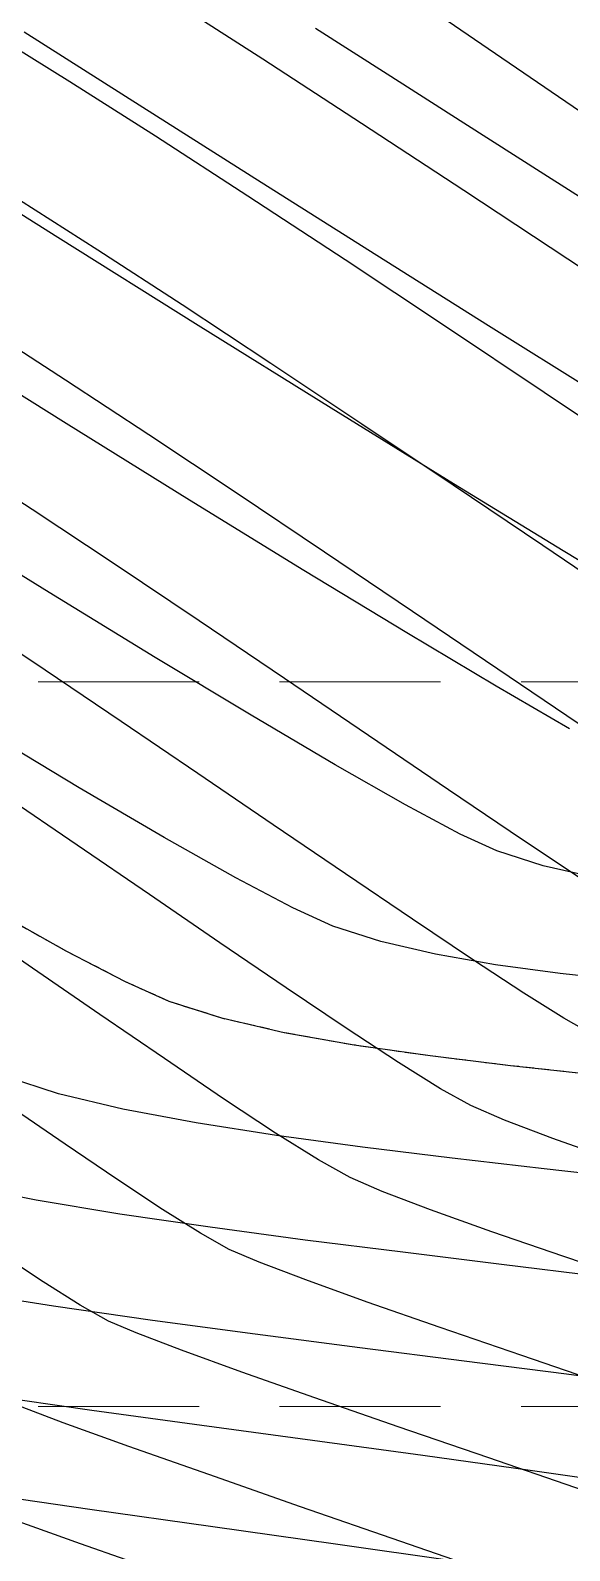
# Model space of a CAD drawing. Header units: inches. Extents: x 2547543 to 2548696, y 7125653 to 7126375.
# Drawn here: x 2547957.79 to 2547971.19, y 7125776.71 to 7125814.47 of the extents above; entities that cross this region are included whole.
import ezdxf

# ---------------------------------------------------------------- set-up
doc = ezdxf.new("R2010")
doc.units = ezdxf.units.IN
doc.header["$MEASUREMENT"] = 0
doc.linetypes.add('DASHED2', pattern=[0.375, 0.25, -0.125])
doc.linetypes.add('HIDDEN', pattern=[0.375, 0.25, -0.125])
for name, color, linetype in [('CONT-MJR', 6, 'Continuous'), ('CONT-MNR', 14, 'Continuous'), ('GRID', 254, 'HIDDEN'), ('V-100YR-LINE', 2, 'DASHED2'), ('V-TOPO-MAJR-E', 6, 'Continuous'), ('V-TOPO-MINR-E', 14, 'Continuous')]:
    doc.layers.add(name, color=color, linetype=linetype)

msp = doc.modelspace()

# ---------------------------------------------------------------- linework, layer by layer
at = {"layer": 'CONT-MJR', "color": 35, "extrusion": (-0.526392381449514, -0.8502417660594601, 0), "elevation": -7399879.027962423}
msp.add_lwpolyline([(-1584586.568865162, 565.0000000000009), (-1584589.89739196, 565.0000000000009)], dxfattribs=at)
at = {"layer": 'CONT-MJR', "color": 35, "extrusion": (0.522041693089839, 0.8529199673333333, 0), "elevation": 7407877.983620375}
msp.add_lwpolyline([(1546757.399746293, 565), (1546760.486467896, 565)], dxfattribs=at)
at = {"layer": 'CONT-MJR', "color": 35, "extrusion": (0.5161747423181109, 0.8564832954546351, 0), "elevation": 7418320.782093076}
msp.add_lwpolyline([(1495868.68150182, 565), (1495871.46768809, 565)], dxfattribs=at)
at = {"layer": 'CONT-MJR', "color": 35}
for points, elevation in [([(2547965.371068953, 7125796.22900665), (2547963.280229922, 7125797.46140262)], 565), ([(2547967.117346541, 7125795.234898307), (2547965.371068953, 7125796.22900665)], 565), ([(2547968.469984211, 7125794.511602212), (2547967.117346541, 7125795.234898307)], 565), ([(2547965.977015803, 7125781.754625889), (2547963.381944865, 7125782.090779437)], 570), ([(2547971.117870163, 7125781.094296613), (2547968.570938214, 7125781.423165865)], 570)]:
    msp.add_lwpolyline(points, dxfattribs=dict(at, elevation=elevation))
at = {"layer": 'CONT-MJR', "color": 35, "extrusion": (-0.4190552901866296, -0.9079607170833988, 0), "elevation": -7537681.161118909}
msp.add_lwpolyline([(-672645.6055999086, 565), (-672646.6077570026, 565)], dxfattribs=at)
at = {"layer": 'CONT-MJR', "color": 35, "extrusion": (-0.305057739776731, -0.952333857112259, 0), "elevation": -7563412.75233578}
msp.add_lwpolyline([(252740.0829598987, 565.0000000000005), (252738.867656426, 565.0000000000005)], dxfattribs=at)
at = {"layer": 'CONT-MJR', "color": 35, "extrusion": (-0.2210158885935463, -0.975270207167842, 0), "elevation": -7512716.290829275}
msp.add_lwpolyline([(910047.4394383361, 565.0000000000009), (910046.1225886119, 565.0000000000009)], dxfattribs=at)
at = {"layer": 'CONT-MJR', "color": 35, "extrusion": (-0.1542977082478279, -0.9880244011305936, 0), "elevation": -7433591.40677559}
msp.add_lwpolyline([(1417953.091042891, 570), (1417950.739415837, 570)], dxfattribs=at)
at = {"layer": 'CONT-MJR', "color": 35, "extrusion": (-0.1415960047874627, -0.9899245281475901, 0), "elevation": -7414767.887496709}
msp.add_lwpolyline([(1513306.600327088, 570), (1513304.115448577, 570)], dxfattribs=at)
at = {"layer": 'CONT-MJR', "color": 35, "extrusion": (-0.1332707030544167, -0.9910796737434289, 0), "elevation": -7401786.660965158}
msp.add_lwpolyline([(1575576.728237374, 570.0000000000005), (1575574.154904878, 570.0000000000005)], dxfattribs=at)
at = {"layer": 'CONT-MJR', "color": 35, "extrusion": (-0.1267526671077916, -0.9919343533626918, 0), "elevation": -7391269.200265163}
msp.add_lwpolyline([(1624205.75618863, 570.0000000000009), (1624203.141174439, 570.0000000000009)], dxfattribs=at)
at = {"layer": 'CONT-MJR', "color": 35, "extrusion": (-0.1326271855834895, -0.9911659949999309, 0), "elevation": -7400762.146791335}
msp.add_lwpolyline([(1580392.512626574, 570.0000000000005), (1580390.036654268, 570.0000000000005)], dxfattribs=at)
at = {"layer": 'CONT-MNR', "color": 35, "extrusion": (0.5362618131624477, 0.8440516973170092, 0), "elevation": 7380928.149541157}
msp.add_lwpolyline([(1670690.703790317, 562.0000000000009), (1670694.194019123, 562.0000000000009)], dxfattribs=at)
at = {"layer": 'CONT-MNR', "color": 35, "extrusion": (-0.5376417810461358, -0.8431733601540901, 0), "elevation": -7378189.351136207}
msp.add_lwpolyline([(-1682757.388594909, 561.0000000000005), (-1682759.502879873, 561.0000000000005)], dxfattribs=at)
at = {"layer": 'CONT-MNR', "color": 35, "extrusion": (-0.5381017296791322, -0.8428799015970937, 0), "elevation": -7377270.154005466}
msp.add_lwpolyline([(-1686780.361209751, 561.0000000000009), (-1686782.619340925, 561.0000000000009)], dxfattribs=at)
at = {"layer": 'CONT-MNR', "color": 35}
for points, elevation in [([(2547963.524893705, 7125810.697769098), (2547960.588068723, 7125812.558443344)], 562), ([(2547966.404370153, 7125808.879907256), (2547963.524893705, 7125810.697769098)], 562), ([(2547961.967029412, 7125807.141971475), (2547958.477602335, 7125809.328107387)], 563), ([(2547969.178258101, 7125807.136668044), (2547966.404370153, 7125808.879907256)], 562), ([(2547965.263542837, 7125805.088744011), (2547961.967029412, 7125807.141971475)], 563), ([(2547958.686657796, 7125804.707278117), (2547955.452975307, 7125806.730426876)], 564), ([(2547964.587922733, 7125801.058673413), (2547961.750139937, 7125802.804532528)], 564), ([(2547967.144507193, 7125799.506184079), (2547964.587922733, 7125801.058673413)], 564), ([(2547971.192085123, 7125797.127247975), (2547969.364394321, 7125798.183547831)], 564), ([(2547964.315879883, 7125792.675860725), (2547962.900629695, 7125793.421662026)], 566), ([(2547965.310925197, 7125792.223695291), (2547964.315879883, 7125792.675860725)], 566), ([(2547960.159747725, 7125790.840433303), (2547958.685667281, 7125791.60596869)], 567), ([(2547961.24194691, 7125790.355747605), (2547960.159747725, 7125790.840433303)], 567), ([(2547965.836160138, 7125789.270447344), (2547964.098164899, 7125789.579184829)], 567), ([(2547969.726887329, 7125788.757966158), (2547967.72607, 7125789.000314053)], 567), ([(2547958.496597998, 7125788.062672488), (2547957.172968622, 7125788.487799918)], 568), ([(2547970.556973078, 7125786.198600423), (2547968.277812338, 7125786.462415589)], 568), ([(2547972.840541235, 7125785.937250713), (2547970.556973078, 7125786.198600423)], 568), ([(2547967.04767863, 7125784.123690913), (2547964.619659344, 7125784.428916927)], 569), ([(2547959.321140411, 7125780.196303697), (2547956.666872666, 7125780.574786011)], 571), ([(2547972.770426582, 7125778.343885352), (2547970.214606558, 7125778.708333672)], 571), ([(2547959.272035103, 7125777.739564528), (2547956.251117145, 7125778.172393514)], 572)]:
    msp.add_lwpolyline(points, dxfattribs=dict(at, elevation=elevation))
at = {"layer": 'CONT-MNR', "color": 35, "extrusion": (-0.538099980824919, -0.8428810180780095, 0), "elevation": -7377273.653813204}
msp.add_lwpolyline([(-1686762.70218704, 561), (-1686765.054444836, 561)], dxfattribs=at)
at = {"layer": 'CONT-MNR', "color": 35, "extrusion": (-0.5326633800386034, -0.8463271965179014, 0), "elevation": -7387970.406455912}
msp.add_lwpolyline([(-1639251.127027085, 563.0000000000009), (-1639255.40470195, 563.0000000000009)], dxfattribs=at)
at = {"layer": 'CONT-MNR', "color": 35, "extrusion": (-0.5376908291285484, -0.8431420830862698, 0), "elevation": -7378091.447224145}
msp.add_lwpolyline([(-1683179.581950015, 561), (-1683181.978614815, 561)], dxfattribs=at)
at = {"layer": 'CONT-MNR', "color": 35, "extrusion": (-0.5298288168466002, -0.8481046072501505, 0), "elevation": -7393417.358062266}
msp.add_lwpolyline([(-1614510.475774125, 562.0000000000009), (-1614513.565085815, 562.0000000000009)], dxfattribs=at)
at = {"layer": 'CONT-MNR', "color": 35, "extrusion": (-0.5257393643503523, -0.8506457081373464, 0), "elevation": -7401101.153805145}
msp.add_lwpolyline([(-1578896.946321705, 563), (-1578900.521925026, 563)], dxfattribs=at)
at = {"layer": 'CONT-MNR', "color": 35, "extrusion": (-0.5276178433985886, -0.8494818487333455, 0), "elevation": -7397590.22377448}
msp.add_lwpolyline([(-1595253.450200342, 564.0000000000009), (-1595257.056495339, 564.0000000000009)], dxfattribs=at)
at = {"layer": 'CONT-MNR', "color": 35, "extrusion": (-0.5216609763225596, -0.8531528736294534, 0), "elevation": -7408575.11828329}
msp.add_lwpolyline([(-1543443.784048588, 563), (-1543446.977616521, 563)], dxfattribs=at)
at = {"layer": 'CONT-MNR', "color": 35, "extrusion": (0.5156336914230703, 0.8568091364297058, 0), "elevation": 7419271.574075015}
msp.add_lwpolyline([(1491175.758716616, 563.0000000000009), (1491178.496319944, 563.0000000000009)], dxfattribs=at)
at = {"layer": 'CONT-MNR', "color": 35, "extrusion": (-0.5118481030279829, -0.859075968367557, 0), "elevation": -7425775.260661785}
msp.add_lwpolyline([(-1458427.033721285, 564.0000000000009), (-1458429.617761823, 564.0000000000009)], dxfattribs=at)
at = {"layer": 'CONT-MNR', "color": 35, "extrusion": (0.5146740433798109, 0.8573859277309585, 0), "elevation": 7420925.28898642}
msp.add_lwpolyline([(1482877.868145872, 566.0000000000005), (1482880.642884195, 566.0000000000005)], dxfattribs=at)
at = {"layer": 'CONT-MNR', "color": 35, "extrusion": (-0.505257319079053, -0.8629687372767614, 0), "elevation": -7436713.821525901}
msp.add_lwpolyline([(-1401549.003258873, 566), (-1401551.445106689, 566)], dxfattribs=at)
at = {"layer": 'CONT-MNR', "color": 35, "extrusion": (-0.4908980643836137, -0.8712170168129303, 0), "elevation": -7458902.543285971}
msp.add_lwpolyline([(-1278209.560654752, 566), (-1278211.610639036, 566)], dxfattribs=at)
at = {"layer": 'CONT-MNR', "color": 35, "extrusion": (0.4870193586633254, 0.8733911748392946, 0), "elevation": 7464508.707391309}
msp.add_lwpolyline([(1245033.827990447, 567), (1245035.908085542, 567)], dxfattribs=at)
at = {"layer": 'CONT-MNR', "color": 35, "extrusion": (0.3057443189590282, 0.9521136546779908, 0), "elevation": 7563589.995298588}
msp.add_lwpolyline([(-247283.3241710928, 566.0000000000009), (-247282.0737004778, 566.0000000000009)], dxfattribs=at)
at = {"layer": 'CONT-MNR', "color": 35, "extrusion": (-0.2257148064871124, -0.9741934233674981, 0), "elevation": -7517013.31397459}
msp.add_lwpolyline([(873816.8752108037, 566), (873815.4821944404, 566)], dxfattribs=at)
at = {"layer": 'CONT-MNR', "color": 35, "extrusion": (-0.1707450010001352, -0.9853152513959499, 0), "elevation": -7456203.844330526}
msp.add_lwpolyline([(1293859.826865662, 566.0000000000009), (1293858.309732987, 566.0000000000009)], dxfattribs=at)
at = {"layer": 'CONT-MNR', "color": 35, "extrusion": (-0.1335717166431376, -0.9910391498386961, 0), "elevation": -7402274.760564}
msp.add_lwpolyline([(1573334.828202966, 566.0000000000009), (1573333.20975036, 566.0000000000009)], dxfattribs=at)
at = {"layer": 'CONT-MNR', "color": 35, "extrusion": (-0.1096642848551265, -0.9939686839268197, 0), "elevation": -7362234.566493317}
msp.add_lwpolyline([(1751160.254058595, 566.0000000000009), (1751158.559482898, 566.0000000000009)], dxfattribs=at)
at = {"layer": 'CONT-MNR', "color": 35, "extrusion": (-0.3040084602095335, -0.9526693319935456, 0), "elevation": -7563123.711973969}
msp.add_lwpolyline([(261065.3567692521, 567), (261063.9804842342, 567)], dxfattribs=at)
at = {"layer": 'CONT-MNR', "color": 35, "extrusion": (-0.2258202271973597, -0.9741689920073071, 0), "elevation": -7517105.083148969}
msp.add_lwpolyline([(873000.1954480112, 567), (872998.6094054724, 567)], dxfattribs=at)
at = {"layer": 'CONT-MNR', "color": 35, "extrusion": (-0.1414963873434646, -0.9899387720302445, 0), "elevation": -7414623.041024165}
msp.add_lwpolyline([(1514058.641402193, 567.0000000000009), (1514056.732284261, 567.0000000000009)], dxfattribs=at)
at = {"layer": 'CONT-MNR', "color": 35, "extrusion": (-0.108203089968114, -0.994128810225995, 0), "elevation": -7359650.09747309}
msp.add_lwpolyline([(1761979.833957385, 567), (1761977.751010367, 567)], dxfattribs=at)
at = {"layer": 'CONT-MNR', "color": 35, "extrusion": (-0.2324272873346719, -0.9726137754022641, 0), "elevation": -7522854.711957876}
msp.add_lwpolyline([(821953.5817743421, 568), (821951.9434157028, 568)], dxfattribs=at)
at = {"layer": 'CONT-MNR', "color": 35, "extrusion": (0.1855226785389223, 0.982639982774843, 0), "elevation": 7474788.265696537}
msp.add_lwpolyline([(-1181734.092840883, 568), (-1181732.241594457, 568)], dxfattribs=at)
at = {"layer": 'CONT-MNR', "color": 35, "extrusion": (-0.1546171840293379, -0.9879744563513967, 0), "elevation": -7434054.567170187}
msp.add_lwpolyline([(1415554.13461856, 568), (1415552.109783721, 568)], dxfattribs=at)
at = {"layer": 'CONT-MNR', "color": 35, "extrusion": (-0.1342866385698843, -0.9909425304736906, 0), "elevation": -7403402.935146273}
msp.add_lwpolyline([(1567989.974574305, 568), (1567987.817416704, 568)], dxfattribs=at)
at = {"layer": 'CONT-MNR', "color": 35, "extrusion": (-0.1215999124433782, -0.9925791964844735, 0), "elevation": -7382740.120674893}
msp.add_lwpolyline([(1662565.295938953, 568.0000000000009), (1662563.048751929, 568.0000000000009)], dxfattribs=at)
at = {"layer": 'CONT-MNR', "color": 35, "extrusion": (-0.1938656887776861, -0.9810280804924767, 0), "elevation": -7484557.214603906}
msp.add_lwpolyline([(1118172.982581174, 569), (1118171.069308093, 569)], dxfattribs=at)
at = {"layer": 'CONT-MNR', "color": 35, "extrusion": (-0.1648675639789524, -0.9863157133228925, 0), "elevation": -7448349.749381855}
msp.add_lwpolyline([(1338282.175543243, 569.0000000000009), (1338280.063565607, 569.0000000000009)], dxfattribs=at)
at = {"layer": 'CONT-MNR', "color": 35, "extrusion": (-0.1453775713084584, -0.989376248835828, 0), "elevation": -7420498.745593541}
msp.add_lwpolyline([(1484964.064234597, 569.0000000000009), (1484961.796524802, 569.0000000000009)], dxfattribs=at)
at = {"layer": 'CONT-MNR', "color": 35, "extrusion": (-0.1325232386196151, -0.9911798985178062, 0), "elevation": -7400598.810399098}
msp.add_lwpolyline([(1581159.282915615, 569), (1581156.903328349, 569)], dxfattribs=at)
at = {"layer": 'CONT-MNR', "color": 35, "extrusion": (-0.1211703498851065, -0.9926317274340576, 0), "elevation": -7382017.46268444}
msp.add_lwpolyline([(1665761.646588027, 569.0000000000009), (1665759.17650893, 569.0000000000009)], dxfattribs=at)
at = {"layer": 'CONT-MNR', "color": 35, "extrusion": (-0.1215415204582563, -0.992586348286483, 0), "elevation": -7382639.831988203}
msp.add_lwpolyline([(1663003.588966754, 569), (1663001.140637849, 569)], dxfattribs=at)
at = {"layer": 'CONT-MNR', "color": 35, "extrusion": (0.1365130402403774, 0.9906382739649874, 0), "elevation": 7406900.267657874}
msp.add_lwpolyline([(-1551346.860373589, 571.0000000000009), (-1551344.105345447, 571.0000000000009)], dxfattribs=at)
at = {"layer": 'CONT-MNR', "color": 35, "extrusion": (-0.1342534334551411, -0.9909470296668265, 0), "elevation": -7403343.000469853}
msp.add_lwpolyline([(1568237.800678313, 571.0000000000009), (1568235.018616551, 571.0000000000009)], dxfattribs=at)
at = {"layer": 'CONT-MNR', "color": 35, "extrusion": (-0.1342039246701995, -0.9909537358540587, 0), "elevation": -7403264.640639315}
msp.add_lwpolyline([(1568610.438663187, 571), (1568607.676489539, 571)], dxfattribs=at)
at = {"layer": 'CONT-MNR', "color": 35, "extrusion": (-0.1364108909250377, -0.9906523450923829, 0), "elevation": -7406740.275045067}
msp.add_lwpolyline([(1552118.846187068, 571.0000000000009), (1552116.150824056, 571.0000000000009)], dxfattribs=at)
at = {"layer": 'CONT-MNR', "color": 35, "extrusion": (-0.1400594262767999, -0.9901430993098996, 0), "elevation": -7412405.369863803}
msp.add_lwpolyline([(1524815.038321845, 572.0000000000009), (1524811.948548832, 572.0000000000009)], dxfattribs=at)
at = {"layer": 'CONT-MNR', "color": 35, "extrusion": (-0.1401208527182843, -0.9901344083676221, 0), "elevation": -7412499.952403599}
msp.add_lwpolyline([(1524358.254851306, 572.0000000000009), (1524355.18298553, 572.0000000000009)], dxfattribs=at)
at = {"layer": 'CONT-MNR', "color": 35, "extrusion": (-0.1420494116286744, -0.9898595681489104, 0), "elevation": -7415455.403651699}
msp.add_lwpolyline([(1509918.489049727, 572), (1509915.49100255, 572)], dxfattribs=at)
at = {"layer": 'GRID', "color": 252, "linetype": 'HIDDEN', "lineweight": 0, "ltscale": 16}
for p, q in [((2547561.986892405, 7125798.2968139), (2548677.986892388, 7125798.2968139)), ((2547561.986892405, 7125780.2968139), (2548677.986892388, 7125780.2968139))]:
    msp.add_line(p, q, dxfattribs=at)
at = {"layer": 'V-100YR-LINE', "color": 5}
for p, q in [((2547958.685667281, 7125791.60596869, 567), (2547956.868930583, 7125792.619015269, 567)), ((2547960.159747725, 7125790.840433303, 567), (2547958.685667281, 7125791.60596869, 567)), ((2547961.24194691, 7125790.355747605, 567), (2547960.159747725, 7125790.840433303, 567)), ((2547962.553091438, 7125789.937345316, 567), (2547961.24194691, 7125790.355747605, 567)), ((2547964.098164899, 7125789.579184829, 567), (2547962.553091438, 7125789.937345316, 567)), ((2547965.836160138, 7125789.270447344, 567), (2547964.098164899, 7125789.579184829, 567)), ((2547967.72607, 7125789.000314053, 567), (2547965.836160138, 7125789.270447344, 567)), ((2547969.726887329, 7125788.757966158, 567), (2547967.72607, 7125789.000314053, 567)), ((2547971.79760497, 7125788.532584854, 567), (2547969.726887329, 7125788.757966158, 567))]:
    msp.add_line(p, q, dxfattribs=at)
at = {"layer": 'V-TOPO-MAJR-E', "color": 35, "extrusion": (-0.5382360091962489, -0.8427941613493153, 0), "elevation": -7376993.771070966}
msp.add_lwpolyline([(-1687961.646567032, 565.0000000000009), (-1687963.95108222, 565.0000000000009)], dxfattribs=at)
at = {"layer": 'V-TOPO-MAJR-E', "color": 35}
for points, elevation in [([(2547961.565142734, 7125807.653515906), (2547959.466898551, 7125809.018893443)], 565), ([(2547963.769713979, 7125806.199927718), (2547961.565142734, 7125807.653515906)], 565), ([(2547968.299096949, 7125803.175294688), (2547966.030927109, 7125804.694922703)], 565), ([(2547964.952305596, 7125786.42049956), (2547963.888533814, 7125787.086999417)], 570)]:
    msp.add_lwpolyline(points, dxfattribs=dict(at, elevation=elevation))
at = {"layer": 'V-TOPO-MAJR-E', "color": 35, "extrusion": (-0.5540703945376361, -0.8324698180095831, 0), "elevation": -7343769.881578413}
msp.add_lwpolyline([(-1827092.600653472, 565), (-1827095.316923877, 565)], dxfattribs=at)
at = {"layer": 'V-TOPO-MAJR-E', "color": 35, "extrusion": (-0.5582644871673967, -0.8296630414618478, 0), "elevation": -7334455.75108763}
msp.add_lwpolyline([(-1864125.044390921, 565.0000000000009), (-1864127.726734551, 565.0000000000009)], dxfattribs=at)
at = {"layer": 'V-TOPO-MAJR-E', "color": 35, "extrusion": (0.5591253581324649, 0.8290831284577217, 0), "elevation": 7332516.879874251}
msp.add_lwpolyline([(1871734.46864455, 565.0000000000009), (1871737.041399513, 565.0000000000009)], dxfattribs=at)
at = {"layer": 'V-TOPO-MAJR-E', "color": 35, "extrusion": (0.5654426252788457, 0.8247876317681826, 0), "elevation": 7317988.407464407}
msp.add_lwpolyline([(1927701.959062972, 570.0000000000009), (1927704.026440019, 570.0000000000009)], dxfattribs=at)
at = {"layer": 'V-TOPO-MAJR-E', "color": 35, "extrusion": (0.566497238690029, 0.8240636374434759, 0), "elevation": 7315516.485600545}
msp.add_lwpolyline([(1937059.584354313, 570.0000000000009), (1937061.621029465, 570.0000000000009)], dxfattribs=at)
at = {"layer": 'V-TOPO-MAJR-E', "color": 35, "extrusion": (-0.5649025235747077, -0.8251576448527438, 0), "elevation": -7319248.883128512}
msp.add_lwpolyline([(-1922906.552678934, 570), (-1922908.492688675, 570)], dxfattribs=at)
at = {"layer": 'V-TOPO-MAJR-E', "color": 35, "extrusion": (-0.5600355008668387, -0.8284686100081458, 0), "elevation": -7330441.137354224}
msp.add_lwpolyline([(-1879787.188205861, 570), (-1879788.96562845, 570)], dxfattribs=at)
at = {"layer": 'V-TOPO-MAJR-E', "color": 35, "extrusion": (-0.5501920544463258, -0.8350381447719208, 0), "elevation": -7352173.515655174}
msp.add_lwpolyline([(-1792904.398516184, 570), (-1792905.947576907, 570)], dxfattribs=at)
at = {"layer": 'V-TOPO-MAJR-E', "color": 35, "extrusion": (-0.4881282236974116, -0.872771927384245, 0), "elevation": -7462919.954560076}
msp.add_lwpolyline([(-1254504.288092155, 570.0000000000009), (-1254505.185554327, 570.0000000000009)], dxfattribs=at)
at = {"layer": 'V-TOPO-MAJR-E', "color": 35, "extrusion": (-0.3974922354995047, -0.9176055376454559, 0), "elevation": -7551457.273761633}
msp.add_lwpolyline([(-494416.2576114787, 570), (-494417.1311403043, 570)], dxfattribs=at)
at = {"layer": 'V-TOPO-MAJR-E', "color": 35, "extrusion": (-0.3551477967191414, -0.934810163875821, 0), "elevation": -7566161.53916664}
msp.add_lwpolyline([(-148840.7716425038, 570), (-148842.0521006985, 570)], dxfattribs=at)
at = {"layer": 'V-TOPO-MAJR-E', "color": 35, "extrusion": (-0.3362490044099707, -0.9417731186614446, 0), "elevation": -7567624.546172473}
msp.add_lwpolyline([(3570.966032546945, 570), (3569.346650535241, 570)], dxfattribs=at)
at = {"layer": 'V-TOPO-MAJR-E', "color": 35, "extrusion": (-0.3263192727226831, -0.9452596110327255, 0), "elevation": -7567167.88885358}
msp.add_lwpolyline([(83213.46020401921, 570.0000000000009), (83211.57091328828, 570.0000000000009)], dxfattribs=at)
at = {"layer": 'V-TOPO-MAJR-E', "color": 35, "extrusion": (-0.3209463868752909, -0.9470973639239507, 0), "elevation": -7566573.361469811}
msp.add_lwpolyline([(126184.1153535014, 570.0000000000009), (126182.0254684123, 570.0000000000009)], dxfattribs=at)
at = {"layer": 'V-TOPO-MINR-E', "color": 35, "extrusion": (-0.5695284967306299, -0.8219715879589445, 0), "elevation": -7308360.472595467}
msp.add_lwpolyline([(-1963992.700565884, 561), (-1963996.690419128, 561)], dxfattribs=at)
at = {"layer": 'V-TOPO-MINR-E', "color": 35}
for points, elevation in [([(2547969.172157616, 7125814.017321276), (2547966.632053934, 7125815.752927171)], 562), ([(2547971.148815001, 7125808.793648901), (2547968.567168013, 7125810.493508343)], 563), ([(2547970.562467887, 7125805.479686828), (2547968.085336475, 7125807.132264287)], 564), ([(2547972.986638201, 7125803.85458303), (2547970.562467887, 7125805.479686828)], 564), ([(2547957.838445916, 7125802.572320161), (2547955.926372543, 7125803.814875934)], 567), ([(2547959.877256702, 7125801.222940862), (2547957.838445916, 7125802.572320161)], 567), ([(2547966.196786414, 7125796.962089782), (2547964.112159662, 7125798.375002873)], 567), ([(2547961.954532257, 7125796.019438122), (2547960.049594554, 7125797.311455922)], 568), ([(2547965.621943349, 7125793.523673031), (2547963.827874767, 7125794.74432152)], 568), ([(2547960.756402203, 7125793.007892715), (2547958.958104593, 7125794.237117297)], 569), ([(2547968.7815438, 7125791.396048068), (2547967.289059271, 7125792.395059575)], 568), ([(2547965.641466203, 7125789.691292393), (2547964.146977457, 7125790.69516805)], 569), ([(2547972.274080588, 7125786.422458658), (2547970.773932947, 7125786.950837283)], 569), ([(2547961.07433746, 7125785.188161776), (2547959.93874063, 7125785.937443419)], 571), ([(2547962.73616723, 7125784.197487212), (2547962.020729206, 7125784.596106438)], 571), ([(2547964.641229731, 7125783.436037508), (2547963.477391253, 7125783.878395701)], 571), ([(2547959.028979498, 7125782.807968223), (2547958.11015924, 7125783.387038006)], 572), ([(2547967.972616018, 7125782.256774299), (2547966.161649156, 7125782.889225938)], 571), ([(2547960.420021779, 7125782.120436423), (2547959.736749076, 7125782.412551478)], 572), ([(2547961.544898634, 7125781.693254235), (2547960.420021779, 7125782.120436423)], 572), ([(2547969.635368043, 7125776.028820688), (2547966.998856716, 7125776.94088125)], 573)]:
    msp.add_lwpolyline(points, dxfattribs=dict(at, elevation=elevation))
at = {"layer": 'V-TOPO-MINR-E', "color": 35, "extrusion": (-0.541393880812022, -0.8407690918553669, 0), "elevation": -7370615.844565785}
msp.add_lwpolyline([(-1715622.946151766, 563.0000000000009), (-1715625.68555351, 563.0000000000009)], dxfattribs=at)
at = {"layer": 'V-TOPO-MINR-E', "color": 35, "extrusion": (-0.5268867228480025, -0.8499355159578239, 0), "elevation": -7398967.365913352}
msp.add_lwpolyline([(-1588895.70627687, 564.0000000000009), (-1588897.936282445, 564.0000000000009)], dxfattribs=at)
at = {"layer": 'V-TOPO-MINR-E', "color": 35, "extrusion": (-0.5657095139332062, -0.8246045996994291, 0), "elevation": -7317389.417183873}
msp.add_lwpolyline([(-1930070.719012783, 562.0000000000009), (-1930073.68486373, 562.0000000000009)], dxfattribs=at)
at = {"layer": 'V-TOPO-MINR-E', "color": 35, "extrusion": (-0.54511628917704, -0.8383604423360241, 0), "elevation": -7362936.817595639}
msp.add_lwpolyline([(-1748282.36093883, 563.0000000000005), (-1748285.286107852, 563.0000000000005)], dxfattribs=at)
at = {"layer": 'V-TOPO-MINR-E', "color": 35, "extrusion": (0.5370079812422444, 0.8435771619017015, 0), "elevation": 7379447.471816386}
msp.add_lwpolyline([(1677216.208383482, 564.0000000000009), (1677218.726934155, 564.0000000000009)], dxfattribs=at)
at = {"layer": 'V-TOPO-MINR-E', "color": 35, "extrusion": (-0.5478637058828468, -0.8365676062197924, 0), "elevation": -7357161.728611829}
msp.add_lwpolyline([(-1772424.97943334, 563.0000000000009), (-1772428.021817721, 563.0000000000009)], dxfattribs=at)
at = {"layer": 'V-TOPO-MINR-E', "color": 35, "extrusion": (-0.5438848760461564, -0.8391598427047479, 0), "elevation": -7365492.545437886}
msp.add_lwpolyline([(-1737472.085712539, 564), (-1737474.823432105, 564)], dxfattribs=at)
at = {"layer": 'V-TOPO-MINR-E', "color": 35, "extrusion": (-0.5487803464653308, -0.8359665850579145, 0), "elevation": -7355211.475493883}
msp.add_lwpolyline([(-1780489.695125589, 564), (-1780492.582487904, 564)], dxfattribs=at)
at = {"layer": 'V-TOPO-MINR-E', "color": 35, "extrusion": (0.5523531308017218, 0.8336102319990658, 0), "elevation": 7347523.885825906}
msp.add_lwpolyline([(1811949.612251863, 564.0000000000009), (1811952.579650795, 564.0000000000009)], dxfattribs=at)
at = {"layer": 'V-TOPO-MINR-E', "color": 35, "extrusion": (-0.5515015085180104, -0.8341738944023357, 0), "elevation": -7349373.604396358}
msp.add_lwpolyline([(-1804440.212006614, 563.0000000000009), (-1804443.283076471, 563.0000000000009)], dxfattribs=at)
at = {"layer": 'V-TOPO-MINR-E', "color": 35, "extrusion": (0.5413868295955707, 0.8407736322818745, 0), "elevation": 7370620.880463541}
msp.add_lwpolyline([(1715560.943476885, 566.0000000000009), (1715563.241143757, 566.0000000000009)], dxfattribs=at)
at = {"layer": 'V-TOPO-MINR-E', "color": 35, "extrusion": (0.5485095434985933, 0.8361442941807145, 0), "elevation": 7355781.496824322}
msp.add_lwpolyline([(1778108.900699633, 566.0000000000005), (1778111.381574639, 566.0000000000005)], dxfattribs=at)
at = {"layer": 'V-TOPO-MINR-E', "color": 35, "extrusion": (-0.5534051283881101, -0.8329122185883332, 0), "elevation": -7345224.116346194}
msp.add_lwpolyline([(-1821226.484503574, 566), (-1821229.08290433, 566)], dxfattribs=at)
at = {"layer": 'V-TOPO-MINR-E', "color": 35, "extrusion": (0.5567522276581847, 0.8306786123391219, 0), "elevation": 7337836.163028385}
msp.add_lwpolyline([(1850765.750201355, 566.0000000000009), (1850768.400358062, 566.0000000000009)], dxfattribs=at)
at = {"layer": 'V-TOPO-MINR-E', "color": 35, "extrusion": (0.5589030361318332, 0.8292330168309862, 0), "elevation": 7333015.321303315}
msp.add_lwpolyline([(1869772.67529994, 566.0000000000005), (1869775.311393425, 566.0000000000005)], dxfattribs=at)
at = {"layer": 'V-TOPO-MINR-E', "color": 35, "extrusion": (0.5565625213254595, 0.8308057293109188, 0), "elevation": 7338255.455472119}
msp.add_lwpolyline([(1849091.691543649, 567.0000000000009), (1849094.231024796, 567.0000000000009)], dxfattribs=at)
at = {"layer": 'V-TOPO-MINR-E', "color": 35, "extrusion": (0.5600100593390447, 0.8284858076268294, 0), "elevation": 7330511.516846687}
msp.add_lwpolyline([(1879562.409745215, 566.0000000000009), (1879564.965928423, 566.0000000000009)], dxfattribs=at)
at = {"layer": 'V-TOPO-MINR-E', "color": 35, "extrusion": (-0.5535597270696452, -0.8328094791526931, 0), "elevation": -7344879.630339656}
msp.add_lwpolyline([(-1822591.409903405, 568), (-1822593.601391299, 568)], dxfattribs=at)
at = {"layer": 'V-TOPO-MINR-E', "color": 35, "extrusion": (-0.5595060560021776, -0.8288262624319334, 0), "elevation": -7331650.185226717}
msp.add_lwpolyline([(-1875107.772772591, 567), (-1875110.336744766, 567)], dxfattribs=at)
at = {"layer": 'V-TOPO-MINR-E', "color": 35, "extrusion": (-0.5583787657719955, -0.829586134126495, 0), "elevation": -7334189.431908651}
msp.add_lwpolyline([(-1865141.580460264, 568.0000000000005), (-1865143.857323493, 568.0000000000005)], dxfattribs=at)
at = {"layer": 'V-TOPO-MINR-E', "color": 35, "extrusion": (-0.560063319144428, -0.8284498044836072, 0), "elevation": -7330390.670053544}
msp.add_lwpolyline([(-1880031.252887473, 566.0000000000009), (-1880033.663299975, 566.0000000000009)], dxfattribs=at)
at = {"layer": 'V-TOPO-MINR-E', "color": 35, "extrusion": (0.5612595427665777, 0.8276398526251936, 0), "elevation": 7327663.89013408}
msp.add_lwpolyline([(1890620.774653178, 567), (1890623.177187697, 567)], dxfattribs=at)
at = {"layer": 'V-TOPO-MINR-E', "color": 35, "extrusion": (0.562685250423212, 0.8266712218023362, 0), "elevation": 7324391.112157939}
msp.add_lwpolyline([(1903251.229475572, 568.0000000000009), (1903253.495603218, 568.0000000000009)], dxfattribs=at)
at = {"layer": 'V-TOPO-MINR-E', "color": 35, "extrusion": (-0.5621553335257322, -0.8270316686733181, 0), "elevation": -7325606.216448995}
msp.add_lwpolyline([(-1898560.487170043, 569.0000000000005), (-1898562.66577868, 569.0000000000005)], dxfattribs=at)
at = {"layer": 'V-TOPO-MINR-E', "color": 35, "extrusion": (-0.5599415768502748, -0.8285320938348906, 0), "elevation": -7330663.683408506}
msp.add_lwpolyline([(-1878953.600112607, 567), (-1878955.816692003, 567)], dxfattribs=at)
at = {"layer": 'V-TOPO-MINR-E', "color": 35, "extrusion": (-0.5565149619793494, -0.8308375876747052, 0), "elevation": -7338361.246470944}
msp.add_lwpolyline([(-1848659.957470125, 567), (-1848661.917959555, 567)], dxfattribs=at)
at = {"layer": 'V-TOPO-MINR-E', "color": 35, "extrusion": (-0.5606019108483898, -0.828085440974018, 0), "elevation": -7329160.268778029}
msp.add_lwpolyline([(-1884798.216831302, 568), (-1884800.230048586, 568)], dxfattribs=at)
at = {"layer": 'V-TOPO-MINR-E', "color": 35, "extrusion": (-0.5644719923932519, -0.8254522213935781, 0), "elevation": -7320254.152262037}
msp.add_lwpolyline([(-1919088.595041013, 569), (-1919090.710151243, 569)], dxfattribs=at)
at = {"layer": 'V-TOPO-MINR-E', "color": 35, "extrusion": (-0.5624613632944061, -0.8268235693308447, 0), "elevation": -7324903.084617577}
msp.add_lwpolyline([(-1901265.138423893, 569), (-1901267.127545729, 569)], dxfattribs=at)
at = {"layer": 'V-TOPO-MINR-E', "color": 35, "extrusion": (-0.5478693000424313, -0.8365639426075071, 0), "elevation": -7357134.017350994}
msp.add_lwpolyline([(-1772462.016548955, 568), (-1772463.534872106, 568)], dxfattribs=at)
at = {"layer": 'V-TOPO-MINR-E', "color": 35, "extrusion": (0.5312111260679534, 0.847239481812325, 0), "elevation": 7390761.145481209}
msp.add_lwpolyline([(1626557.22292209, 568), (1626558.403444909, 568)], dxfattribs=at)
at = {"layer": 'V-TOPO-MINR-E', "color": 35, "extrusion": (-0.5482090846053767, -0.8363413176186711, 0), "elevation": -7356410.251403161}
msp.add_lwpolyline([(-1775452.152997583, 569), (-1775453.701922885, 569)], dxfattribs=at)
at = {"layer": 'V-TOPO-MINR-E', "color": 35, "extrusion": (-0.4911217557466639, -0.8710909372920339, 0), "elevation": -7458575.051855982}
msp.add_lwpolyline([(-1280115.189673064, 568.0000000000005), (-1280115.973193957, 568.0000000000005)], dxfattribs=at)
at = {"layer": 'V-TOPO-MINR-E', "color": 35, "extrusion": (0.5299457788713188, 0.8480315273953389, 0), "elevation": 7393177.918623415}
msp.add_lwpolyline([(1615524.189593893, 569.0000000000009), (1615525.42478059, 569.0000000000009)], dxfattribs=at)
at = {"layer": 'V-TOPO-MINR-E', "color": 35, "extrusion": (0.4884831025258332, 0.872573354249794, 0), "elevation": 7462412.206649666}
msp.add_lwpolyline([(1257537.290914355, 569), (1257538.151162772, 569)], dxfattribs=at)
at = {"layer": 'V-TOPO-MINR-E', "color": 35, "extrusion": (-0.5666623995086816, -0.8239500743267539, 0), "elevation": -7315124.935555968}
msp.add_lwpolyline([(-1938524.727127049, 571), (-1938526.412618841, 571)], dxfattribs=at)
at = {"layer": 'V-TOPO-MINR-E', "color": 35, "extrusion": (-0.397917410952557, -0.9174212413394481, 0), "elevation": -7551230.181272326}
msp.add_lwpolyline([(-497913.4677635729, 569), (-497914.3796237176, 569)], dxfattribs=at)
at = {"layer": 'V-TOPO-MINR-E', "color": 35, "extrusion": (-0.3530245656914795, -0.9356140529183721, 0), "elevation": -7566482.68516798}
msp.add_lwpolyline([(-131660.5810123784, 569), (-131661.8661251222, 569)], dxfattribs=at)
at = {"layer": 'V-TOPO-MINR-E', "color": 35, "extrusion": (0.5613489710821401, 0.8275792002370664, 0), "elevation": 7327446.917140523}
msp.add_lwpolyline([(1891413.955796391, 571), (1891415.50616556, 571)], dxfattribs=at)
at = {"layer": 'V-TOPO-MINR-E', "color": 35, "extrusion": (-0.5303599457053029, -0.8477725685533051, 0), "elevation": -7392381.708971848}
msp.add_lwpolyline([(-1619138.424608826, 571.0000000000009), (-1619139.540936225, 571.0000000000009)], dxfattribs=at)
at = {"layer": 'V-TOPO-MINR-E', "color": 35, "extrusion": (-0.5544076683943387, -0.832245238631951, 0), "elevation": -7343006.810404869}
msp.add_lwpolyline([(-1830062.947677163, 572), (-1830064.254925754, 572)], dxfattribs=at)
at = {"layer": 'V-TOPO-MINR-E', "color": 35, "extrusion": (-0.395409624524278, -0.9185048877570383, 0), "elevation": -7552556.603303606}
msp.add_lwpolyline([(-477286.6199873118, 571), (-477287.4269770542, 571)], dxfattribs=at)
at = {"layer": 'V-TOPO-MINR-E', "color": 35, "extrusion": (-0.338423903245839, -0.9409937628442874, 0), "elevation": -7567609.907907783}
msp.add_lwpolyline([(-13914.99300409853, 571.0000000000005), (-13916.6087634, 571.0000000000005)], dxfattribs=at)
at = {"layer": 'V-TOPO-MINR-E', "color": 35, "extrusion": (-0.4877259076677394, -0.8729968149940066, 0), "elevation": -7463491.325804546}
msp.add_lwpolyline([(-1251067.960089573, 572), (-1251068.770825151, 572)], dxfattribs=at)
at = {"layer": 'V-TOPO-MINR-E', "color": 35, "extrusion": (-0.324906024060371, -0.9457463061145319, 0), "elevation": -7567032.390936601}
msp.add_lwpolyline([(94523.86907946039, 571.0000000000005), (94521.71683125664, 571.0000000000005)], dxfattribs=at)
at = {"layer": 'V-TOPO-MINR-E', "color": 35, "extrusion": (-0.3399036381002587, -0.9404602685952281, 0), "elevation": -7567575.964039443}
msp.add_lwpolyline([(-25820.9251473234, 572.0000000000009), (-25822.52295965422, 572.0000000000009)], dxfattribs=at)
at = {"layer": 'V-TOPO-MINR-E', "color": 35, "extrusion": (-0.3224228813946014, -0.9465957350174377, 0), "elevation": -7566758.262709129}
msp.add_lwpolyline([(114384.8383987653, 571.0000000000009), (114382.5206604479, 571.0000000000009)], dxfattribs=at)
at = {"layer": 'V-TOPO-MINR-E', "color": 35, "extrusion": (-0.3322172250958706, -0.94320290253455, 0), "elevation": -7567534.676962428}
msp.add_lwpolyline([(35940.82775668195, 572), (35938.90168205183, 572)], dxfattribs=at)
at = {"layer": 'V-TOPO-MINR-E', "color": 35, "extrusion": (-0.3526087488792107, -0.9357708427888944, 0), "elevation": -7566529.552154769}
msp.add_lwpolyline([(-128306.9557777634, 573.0000000000009), (-128308.228655363, 573.0000000000009)], dxfattribs=at)
at = {"layer": 'V-TOPO-MINR-E', "color": 35, "extrusion": (0.327944496514612, 0.944696992270949, 0), "elevation": 7567294.470187109}
msp.add_lwpolyline([(-70196.42983244406, 572), (-70194.24195910944, 572)], dxfattribs=at)
at = {"layer": 'V-TOPO-MINR-E', "color": 35, "extrusion": (-0.3395008184303336, -0.940605759223881, 0), "elevation": -7567583.638208266}
msp.add_lwpolyline([(-22581.83208683925, 573), (-22583.56160843, 573)], dxfattribs=at)
at = {"layer": 'V-TOPO-MINR-E', "color": 35, "extrusion": (-0.3256114735751893, -0.9455036585207874, 0), "elevation": -7567098.130950495}
msp.add_lwpolyline([(88878.77962561324, 572), (88876.39647931559, 572)], dxfattribs=at)
at = {"layer": 'V-TOPO-MINR-E', "color": 35, "extrusion": (0.3330766385737718, 0.9428997575757441, 0), "elevation": 7567561.609354933}
msp.add_lwpolyline([(-29042.58200106304, 573), (-29040.47236531042, 573)], dxfattribs=at)
at = {"layer": 'V-TOPO-MINR-E', "color": 35, "extrusion": (-0.3245837281011873, -0.9458569677556615, 0), "elevation": -7566997.070685629}
msp.add_lwpolyline([(97104.99966977118, 572), (97102.48780188989, 572)], dxfattribs=at)
at = {"layer": 'V-TOPO-MINR-E', "color": 35, "extrusion": (-0.3295855193928171, -0.9441257254235619, 0), "elevation": -7567402.345009276}
msp.add_lwpolyline([(57045.65720474301, 573), (57043.24412257085, 573)], dxfattribs=at)
at = {"layer": 'V-TOPO-MINR-E', "color": 35, "extrusion": (0.3277177090768025, 0.9447756893344854, 0), "elevation": 7567274.729033487}
msp.add_lwpolyline([(-72013.98328846414, 573.0000000000005), (-72011.3434748589, 573.0000000000005)], dxfattribs=at)
at = {"layer": 'V-TOPO-MINR-E', "color": 35, "extrusion": (-0.3346238007966738, -0.9423517983961128, 0), "elevation": -7567596.402404472}
msp.add_lwpolyline([(16619.23829674767, 574), (16617.15732767666, 574)], dxfattribs=at)
at = {"layer": 'V-TOPO-MINR-E', "color": 35, "extrusion": (-0.3315645592411791, -0.9434325323282013, 0), "elevation": -7567502.649101005}
msp.add_lwpolyline([(41174.78232585266, 574), (41172.37685586885, 574)], dxfattribs=at)

doc.saveas('drawing.dxf')
